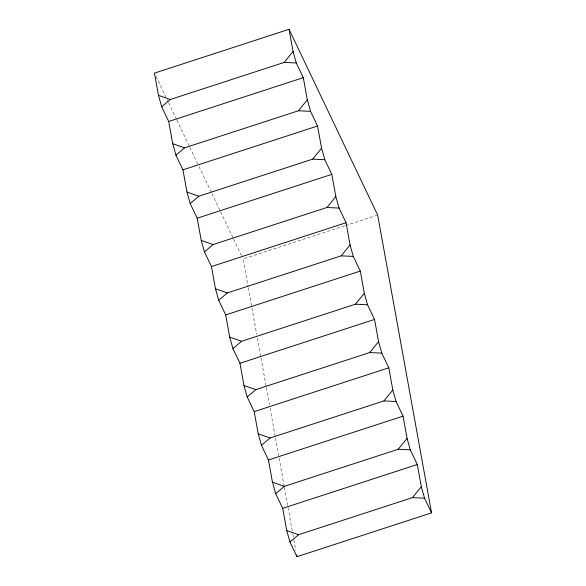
<?xml version="1.0" encoding="UTF-8"?>
<svg xmlns="http://www.w3.org/2000/svg" width="586" height="586" viewBox="0 0 586 586"><rect width="100%" height="100%" fill="white"/><g stroke="black" fill="none" stroke-linecap="round" stroke-linejoin="round"><path stroke-width="0.44" stroke-dasharray="2.93 2.2" d="M344.671 225.837L243.065 258.924L248.112 286.81M345.535 225.559L376.798 215.377M156.023 76.429L166.658 98.726M167.054 99.554L168.233 102.03M168.629 102.85L176.503 119.368M176.899 120.196L189.505 146.617M189.893 147.445L198.559 165.611M198.954 166.439L211.561 192.86M211.949 193.688L220.226 211.026M220.614 211.854L233.221 238.275M233.616 239.103L242.282 257.269M248.274 287.711L256.741 334.489M257.393 338.085L260.814 356.984M260.975 357.878L266.183 386.672M266.344 387.566L269.443 404.662M270.087 408.259L275.303 437.046M275.464 437.947L284.254 486.527M284.415 487.427L292.722 533.311M292.883 534.212L293.696 538.71M293.857 539.603L295.813 550.4"/><path stroke-width="0.88" d="M161.699 106.806L170.328 99.488L284.181 62.416L293.066 51.509L289.045 29.3L154.448 73.125L158.469 95.342L161.699 106.806L168.695 121.485L172.716 143.695L175.947 155.165L182.949 169.845L186.971 192.054L190.201 203.525L197.196 218.197L201.218 240.414L204.448 251.877L211.451 266.557L215.472 288.766L218.703 300.237L225.698 314.916L229.719 337.126L232.95 348.597L239.952 363.269L243.966 385.485L247.197 396.949L254.199 411.628L258.221 433.838L261.451 445.309L268.454 459.988L272.468 482.197L275.698 493.668L282.701 508.34L286.722 530.557L289.953 542.021L296.955 556.7L431.552 512.875L377.67 215.091L289.045 29.3M175.947 155.165L184.575 147.848L298.428 110.776L307.32 99.869L303.299 77.66L296.296 62.98L293.066 51.509M190.201 203.525L198.83 196.2L312.675 159.136L321.567 148.229L317.546 126.012L310.551 111.34L307.32 99.869M204.448 251.877L213.077 244.56L326.929 207.488L335.822 196.581L331.801 174.372L324.798 159.692L321.567 148.229M218.703 300.237L227.331 292.919L341.177 255.848L350.069 244.941L346.048 222.731L339.052 208.052L335.822 196.581M232.95 348.597L241.579 341.272L355.431 304.207L364.316 293.3L360.302 271.084L353.299 256.412L350.069 244.941M247.197 396.949L255.833 389.631L369.678 352.56L378.571 341.653L374.549 319.443L367.547 304.764L364.316 293.3M261.451 445.309L270.08 437.991L383.933 400.919L392.818 390.012L388.804 367.803L381.801 353.124L378.571 341.653M275.698 493.668L284.335 486.343L398.18 449.279L407.072 438.372L403.051 416.155L396.048 401.483L392.818 390.012M289.953 542.021L298.582 534.703L412.434 497.631L421.319 486.732L417.305 464.515L410.303 449.836L407.072 438.372M168.695 121.485L303.299 77.66M182.949 169.845L317.546 126.012M197.196 218.197L331.801 174.372M211.451 266.557L346.048 222.731M225.698 314.916L360.302 271.084M239.952 363.269L374.549 319.443M254.199 411.628L388.804 367.803M268.454 459.988L403.051 416.155M282.701 508.34L417.305 464.515M284.181 62.416L296.296 62.98M298.428 110.776L310.551 111.34M312.675 159.136L324.798 159.692M326.929 207.488L339.052 208.052M341.177 255.848L353.299 256.412M355.431 304.207L367.547 304.764M369.678 352.56L381.801 353.124M383.933 400.919L396.048 401.483M398.18 449.279L410.303 449.836M412.434 497.631L424.55 498.195L431.552 512.875M158.469 95.342L170.328 99.488M172.716 143.695L184.575 147.848M186.971 192.054L198.83 196.2M201.218 240.414L213.077 244.56M215.472 288.766L227.331 292.919M229.719 337.126L241.579 341.272M243.966 385.485L255.833 389.631M258.221 433.838L270.08 437.991M272.468 482.197L284.335 486.343M286.722 530.557L298.582 534.703M421.319 486.732L424.55 498.195M296.626 554.898L296.955 556.7"/></g></svg>
